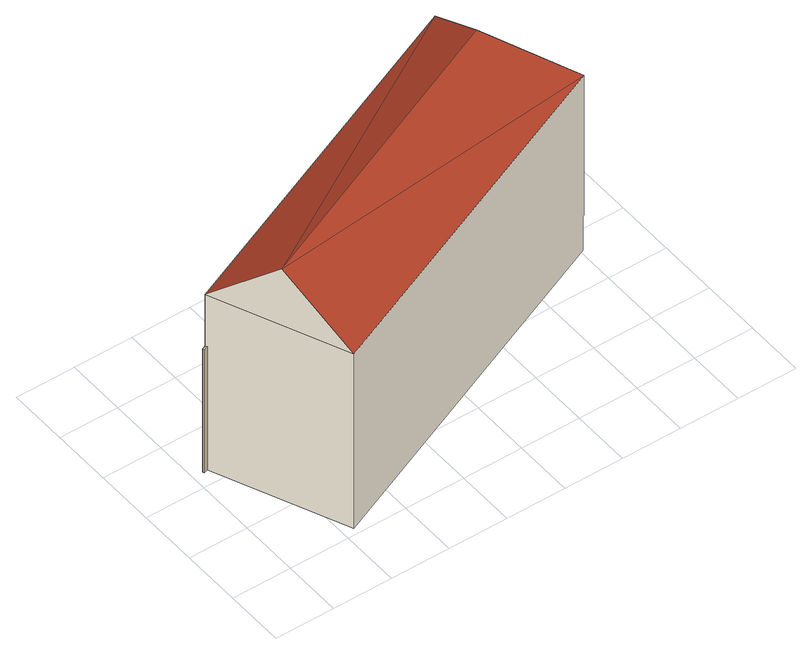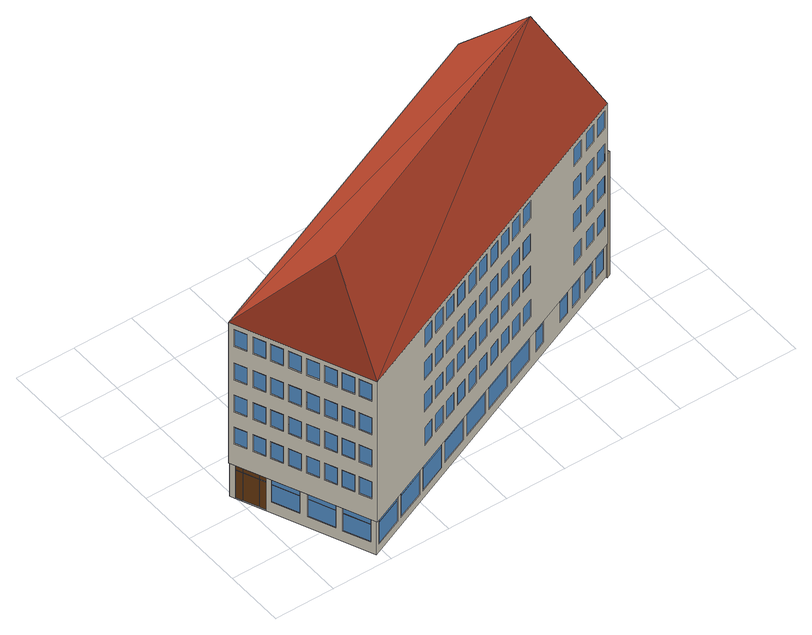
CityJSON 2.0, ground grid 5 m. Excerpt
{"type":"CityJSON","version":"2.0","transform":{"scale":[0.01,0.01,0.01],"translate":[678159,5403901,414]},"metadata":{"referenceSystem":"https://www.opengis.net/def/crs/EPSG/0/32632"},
"CityObjects":{
"building1":{"type":"Building","attributes":{"name":"building","dataAvailable":"NotSufficient","opendrive_identifier_modelDate":"13-06-17","opendrive_identifier_modelName":"892_SAVe_Ingolstadt","opendrive_identifier_modelVendor":"3D Mapping Solutions","opendrive_identifier_roadObjectName":"building","opendrive_identifier_sourceFileName":"2019-11-29_SAVe_Ingolstadt_Prio5","opendrive_roadObject_dynamic":"false","opendrive_roadObject_orientation":"none","opendrive_roadObject_type":"BUILDING","opendrive_road_length":"211.9635830812","opendrive_road_rule":"RIGHTHANDTRAFFIC","measuredHeight":22.21},"children":["building1-1"],"geometry":[{"type":"MultiSurface","lod":"3","boundaries":[[[0,1,2]],[[0,3,4]],[[3,0,2]],[[1,0,5]],[[1,3,2]],[[3,6,7,4],[8,9,10,11],[12,13,14,15],[16,17,18,19],[20,21,22,23],[24,25,26,27],[28,29,30,31],[32,33,34,35],[36,37,38,39],[40,41,42,43],[44,45,46,47],[48,49,50,51],[52,53,54,55],[56,57,58,59],[60,61,62,63],[64,65,66,67],[68,69,70,71],[72,73,74,75],[76,77,78,79],[80,81,82,83],[84,85,86,87],[88,89,90,91],[92,93,94,95],[96,97,98,99],[100,101,102,103],[104,105,106,107],[108,109,110,111],[112,113,114,115],[116,117,118,119],[120,121,122,123],[124,125,126,127],[128,129,130,131],[132,133,134,135],[136,137,138,139],[140,141,142,143],[144,145,146,147],[148,149,150,151],[152,153,154,155],[156,157,158,159],[160,161,162,163],[164,165,166,167],[168,169,170,171],[172,173,174,175],[176,177,178,179],[180,181,182,183],[184,185,186,187],[188,189,190,191],[192,193,194,195],[196,197,198,199],[200,201,202,203],[204,205,206,207],[208,209,210,211],[212,213,214,215]],[[1,216,217,6,3],[218,219,220,221],[222,223,224,225],[226,227,228,229],[230,231,232,233],[234,235,236,237],[238,239,240,241],[242,243,244,245],[246,247,248,249],[250,251,252,253],[254,255,256,257],[258,259,260,261],[262,263,264,265],[266,267,268,269],[270,271,272,273],[274,275,276,277],[278,279,280,281],[282,283,284,285],[286,287,288,289],[290,291,292,293],[294,295,296,297],[298,299,300,301],[302,303,304,305],[306,307,308,309],[310,311,312,313],[314,315,316,317],[318,319,320,321],[322,323,324,325],[326,327,328,329],[330,331,332,333],[334,335,336,337],[338,339,340,341],[342,343,344,345]],[[5,0,4]],[[346,347,348,349,350,351,352,353],[354,355,356,357],[358,359,360,361],[362,363,364,365]],[[366,353,352,216,1,5]],[[7,367,368,369,370,371,366,5,4]],[[372,367,351,350],[373,374,375,376],[377,378,379,380],[381,382,383,384],[385,386,387,388],[389,390,391,392],[393,394,395,396],[397,398,399,400],[401,402,403,404],[405,406,407,408],[409,410,411,412],[413,414,415,416],[417,418,419,420]],[[421,422,423,424]],[[425,426,427,428]],[[429,430,431,432]],[[433,434,435,436]],[[437,438,439,440]],[[441,442,443,444]],[[445,446,447,448]],[[449,450,451,452]],[[453,454,455,456]],[[457,458,459,460]],[[461,462,463,464]],[[465,466,467,468]],[[469,470,471,472]],[[473,474,475,476]],[[477,478,479,480]],[[481,482,483,484]],[[485,486,487,488]],[[489,490,491,492]],[[493,494,495,496]],[[497,498,499,500]],[[501,502,503,504]],[[505,506,507,508]],[[509,510,511,512]],[[513,514,515,516]],[[517,518,519,520]],[[521,522,523,524]],[[525,526,527,528]],[[529,530,531,532]],[[533,534,535,536]],[[537,538,539,540]],[[541,542,543,544]],[[545,546,547,548]],[[549,550,551,552]],[[553,554,555,556]],[[557,558,559,560]],[[561,562,563,564]],[[565,566,567,568]],[[569,570,571,572]],[[573,574,575,576]],[[577,578,579,580]],[[581,582,583,584]],[[585,586,587,588]],[[589,590,591,592]],[[593,594,595,596]],[[597,598,599,600]],[[601,602,603,604]],[[605,606,607,608]],[[609,610,611,612]],[[613,614,615,616]],[[617,618,619,620]],[[621,622,623,624]],[[625,626,627,628]],[[629,630,631,632]],[[633,634,635,636]],[[637,638,639,640]],[[641,642,643,644]],[[645,646,647,648]],[[649,650,651,652]],[[653,654,655,656]],[[657,658,659,660]],[[661,662,663,664]],[[665,666,667,668]],[[669,670,671,672]],[[673,674,675,676]],[[677,678,679,680]],[[681,682,683,684]],[[685,686,687,688]],[[689,690,691,692]],[[693,694,695,696]],[[697,698,699,700]],[[701,702,703,704]],[[705,706,707,708]],[[709,710,711,712]],[[713,714,715,716]],[[717,718,719,720]],[[721,722,723,724]],[[725,726,727,728]],[[729,730,731,732]],[[733,734,735,736]],[[737,738,739,740]],[[741,742,743,744]],[[745,746,747,748]],[[749,750,751,752]],[[753,754,755,756]],[[757,758,759,760]],[[761,762,763,764]],[[765,766,767,768]],[[769,770,771,772]],[[773,774,775,776]],[[777,778,779,780]],[[781,782,783,784]],[[785,786,787,788]],[[789,790,791,792]],[[793,794,795,796]],[[797,798,799,800]],[[801,802,803,804]],[[805,806,807,808]],[[809,810,811,812]],[[813,814,815,816]],[[817,818,819,820]],[[821,822,823,824]],[[825,826,827,828]],[[829,830,831,832]],[[833,834,835,836]],[[837,838,839,840]],[[841,842,843,844]],[[845,846,847,848]],[[849,850,851,852]],[[853,854,855,856]],[[857,858,859,860]],[[861,862,863,864]],[[865,866,867,868]],[[869,870,871,872]],[[873,874,875,876]],[[877,878,879,880]],[[881,882,883,884]],[[885,886,887,888]],[[889,890,891,892]],[[893,894,895,896]],[[897,898,899,900]],[[353,366,371,372,350,349,346]],[[7,6,217,351,367]],[[217,216,352,351]]],"semantics":{"surfaces":[{"type":"RoofSurface"},{"type":"WallSurface"},{"type":"Window","@cityeditor:layer":"Unclassified.LoD3"},{"type":"Door","@cityeditor:layer":"Unclassified.LoD3"},{"type":"GroundSurface"},{"type":"OuterCeilingSurface"}],"values":[0,0,0,0,0,1,1,1,1,1,1,1,2,2,2,2,2,2,2,2,2,2,2,2,2,2,2,2,2,2,2,2,2,2,2,2,2,2,2,2,2,2,2,2,2,2,2,2,2,3,3,3,3,3,3,2,2,2,2,2,2,2,2,2,2,2,2,2,2,2,2,2,2,2,2,2,2,2,2,2,2,2,2,2,2,2,2,2,2,2,2,2,2,2,2,2,2,2,2,2,2,2,2,2,2,2,2,2,2,2,2,2,2,2,2,2,2,2,2,2,2,2,2,2,2,2,2,2,2,2,2,2,4,5,5]}}]},
"building1-1":{"type":"BuildingInstallation","attributes":{"relationToConstruction":"outside"},"parents":["building1"],"geometry":[{"type":"MultiSurface","lod":"3","boundaries":[[[901,371,902,903,904]],[[905,902,903,906]],[[907,908,901,904]],[[906,907,904,903]],[[908,909,371,901]],[[905,909,371,902]],[[909,908,907,906,905]]]}]}
},
"vertices":[
[364,582,2294],[3532,1328,1752],[2873,1682,2294],[3060,2419,1752],[120,1147,1752],[592,56,1752],[3060,2419,403],[120,1147,403],[1797,1873,587],[1892,1914,587],[1892,1914,756],[1797,1873,756],[1658,1812,756],[1658,1812,587],[1753,1854,587],[1753,1854,756],[1516,1751,756],[1516,1751,587],[1611,1792,587],[1611,1792,756],[1378,1691,757],[1378,1691,587],[1473,1732,587],[1473,1732,757],[1240,1632,757],[1240,1632,588],[1335,1673,588],[1335,1673,757],[1098,1570,757],[1098,1570,588],[1193,1611,588],[1193,1611,757],[1938,1933,757],[1938,1933,588],[2033,1974,588],[2033,1974,757],[2080,1995,757],[2080,1995,588],[2176,2036,588],[2176,2036,757],[2219,2055,757],[2219,2055,588],[2314,2096,588],[2314,2096,757],[2360,2116,757],[2360,2116,588],[2455,2157,588],[2455,2157,757],[454,1292,757],[454,1292,588],[549,1333,588],[549,1333,757],[292,1222,757],[292,1222,588],[387,1263,588],[387,1263,757],[150,1160,757],[150,1160,588],[245,1201,588],[245,1201,757],[152,1161,1082],[152,1161,913],[247,1202,913],[247,1202,1082],[294,1223,1082],[294,1223,913],[389,1264,913],[389,1264,1082],[456,1293,1082],[456,1293,913],[551,1334,913],[551,1334,1082],[1101,1571,1082],[1101,1571,913],[1196,1612,913],[1196,1612,1082],[1242,1633,1082],[1242,1633,913],[1337,1674,913],[1337,1674,1082],[1380,1692,1082],[1380,1692,912],[1475,1733,912],[1475,1733,1082],[1519,1752,1081],[1519,1752,912],[1614,1793,912],[1614,1793,1081],[1660,1813,1081],[1660,1813,912],[1756,1855,912],[1756,1855,1081],[1800,1874,1081],[1800,1874,912],[1895,1915,912],[1895,1915,1081],[1940,1934,1082],[1940,1934,913],[2035,1975,913],[2035,1975,1082],[2083,1996,1082],[2083,1996,913],[2178,2037,913],[2178,2037,1082],[2221,2056,1082],[2221,2056,913],[2316,2097,913],[2316,2097,1082],[2362,2117,1082],[2362,2117,913],[2457,2158,913],[2457,2158,1082],[152,1161,1390],[152,1161,1220],[247,1202,1220],[247,1202,1390],[294,1223,1390],[294,1223,1220],[389,1264,1220],[389,1264,1390],[456,1293,1390],[456,1293,1220],[551,1334,1220],[551,1334,1390],[1101,1571,1390],[1101,1571,1220],[1196,1612,1220],[1196,1612,1390],[1242,1633,1389],[1242,1633,1220],[1337,1674,1220],[1337,1674,1389],[1380,1692,1389],[1380,1692,1220],[1475,1733,1220],[1475,1733,1389],[1519,1752,1388],[1519,1752,1219],[1614,1793,1219],[1614,1793,1388],[1660,1813,1388],[1660,1813,1219],[1756,1855,1219],[1756,1855,1388],[1800,1874,1388],[1800,1874,1219],[1895,1915,1219],[1895,1915,1388],[1940,1934,1390],[1940,1934,1220],[2035,1975,1220],[2035,1975,1390],[2083,1996,1390],[2083,1996,1220],[2178,2037,1220],[2178,2037,1390],[2221,2056,1390],[2221,2056,1220],[2316,2097,1220],[2316,2097,1390],[2362,2117,1390],[2362,2117,1220],[2457,2158,1220],[2457,2158,1390],[150,1160,1706],[150,1160,1536],[245,1201,1536],[245,1201,1706],[292,1222,1706],[292,1222,1536],[387,1263,1536],[387,1263,1706],[454,1292,1706],[454,1292,1536],[549,1333,1536],[549,1333,1706],[1098,1570,1706],[1098,1570,1536],[1193,1611,1536],[1193,1611,1706],[1240,1632,1706],[1240,1632,1536],[1335,1673,1536],[1335,1673,1706],[1378,1691,1705],[1378,1691,1536],[1473,1732,1536],[1473,1732,1705],[1516,1751,1705],[1516,1751,1535],[1611,1792,1535],[1611,1792,1705],[1658,1812,1705],[1658,1812,1535],[1753,1854,1535],[1753,1854,1705],[1797,1873,1705],[1797,1873,1535],[1892,1914,1535],[1892,1914,1705],[1938,1933,1706],[1938,1933,1536],[2033,1974,1536],[2033,1974,1706],[2080,1995,1706],[2080,1995,1536],[2176,2036,1536],[2176,2036,1706],[2219,2055,1706],[2219,2055,1536],[2314,2096,1536],[2314,2096,1706],[2360,2116,1706],[2360,2116,1536],[2455,2157,1536],[2455,2157,1706],[3532,1328,403],[3065,2407,403],[3473,1463,1707],[3473,1463,1543],[3514,1368,1543],[3514,1368,1707],[3414,1601,1707],[3414,1601,1543],[3455,1506,1543],[3455,1506,1707],[3357,1731,1707],[3357,1731,1543],[3398,1636,1543],[3398,1636,1707],[3301,1862,1707],[3301,1862,1543],[3342,1767,1543],[3342,1767,1707],[3243,1995,1707],[3243,1995,1543],[3284,1900,1543],[3284,1900,1707],[3187,2125,1707],[3187,2125,1543],[3228,2029,1543],[3228,2029,1707],[3131,2253,1707],[3131,2253,1543],[3173,2158,1543],[3173,2158,1707],[3077,2379,1707],[3077,2379,1543],[3118,2284,1543],[3118,2284,1707],[3473,1463,768],[3473,1463,604],[3514,1368,604],[3514,1368,768],[3414,1601,768],[3414,1601,604],[3455,1506,604],[3455,1506,768],[3357,1731,768],[3357,1731,604],[3398,1636,604],[3398,1636,768],[3301,1862,768],[3301,1862,604],[3342,1767,604],[3342,1767,768],[3243,1995,768],[3243,1995,604],[3284,1900,604],[3284,1900,768],[3187,2125,768],[3187,2125,603],[3228,2029,603],[3228,2029,768],[3131,2253,768],[3131,2253,603],[3173,2158,603],[3173,2158,768],[3077,2379,768],[3077,2379,603],[3118,2284,603],[3118,2284,768],[3473,1463,1385],[3473,1463,1220],[3514,1368,1220],[3514,1368,1385],[3414,1601,1385],[3414,1601,1220],[3455,1506,1220],[3455,1506,1385],[3357,1731,1385],[3357,1731,1220],[3398,1636,1220],[3398,1636,1385],[3301,1862,1385],[3301,1862,1220],[3342,1767,1220],[3342,1767,1385],[3243,1995,1385],[3243,1995,1220],[3284,1900,1220],[3284,1900,1385],[3187,2125,1384],[3187,2125,1220],[3228,2029,1220],[3228,2029,1384],[3131,2253,1384],[3131,2253,1220],[3173,2158,1220],[3173,2158,1384],[3077,2379,1384],[3077,2379,1220],[3118,2284,1220],[3118,2284,1384],[3473,1463,1076],[3473,1463,912],[3514,1368,912],[3514,1368,1076],[3414,1601,1076],[3414,1601,912],[3455,1506,912],[3455,1506,1076],[3357,1731,1076],[3357,1731,912],[3398,1636,912],[3398,1636,1076],[3301,1862,1076],[3301,1862,912],[3342,1767,912],[3342,1767,1076],[3243,1995,1076],[3243,1995,912],[3284,1900,912],[3284,1900,1076],[3187,2125,1076],[3187,2125,911],[3228,2029,911],[3228,2029,1076],[3077,2379,1076],[3077,2379,911],[3118,2284,911],[3118,2284,1076],[3131,2253,1076],[3131,2253,911],[3173,2158,911],[3173,2158,1076],[3505,1364,73],[3505,1364,398],[3404,1597,398],[3404,1597,73],[3056,2403,73],[3056,2403,403],[3523,1324,403],[3523,1324,73],[3073,2362,392],[3073,2362,172],[3164,2154,172],[3164,2154,392],[3185,2104,395],[3185,2104,175],[3275,1896,175],[3275,1896,395],[3299,1840,397],[3299,1840,176],[3389,1632,176],[3389,1632,397],[592,56,73],[125,1136,403],[125,1136,1202],[127,1131,1202],[127,1131,403],[127,1131,73],[125,1136,73],[1020,1523,169],[1020,1523,399],[920,1480,399],[920,1480,169],[711,1389,169],[711,1389,399],[612,1346,399],[612,1346,169],[553,1321,169],[553,1321,399],[454,1278,399],[454,1278,169],[393,1252,169],[393,1252,399],[294,1209,399],[294,1209,169],[251,1190,169],[251,1190,399],[152,1147,399],[152,1147,169],[2462,2146,399],[2224,2043,399],[2224,2043,147],[2462,2146,147],[2742,2267,399],[2504,2165,399],[2504,2165,147],[2742,2267,147],[1341,1662,399],[1103,1559,399],[1103,1559,163],[1341,1662,163],[1901,1904,399],[1663,1801,399],[1663,1801,163],[1901,1904,163],[1619,1782,399],[1382,1679,399],[1382,1679,163],[1619,1782,163],[2181,2025,399],[1944,1922,399],[1944,1922,163],[2181,2025,163],[2785,2286,399],[2785,2286,147],[3023,2389,147],[3023,2389,399],[3394,1639,760],[3394,1639,612],[3357,1725,612],[3357,1725,760],[3337,1770,760],[3337,1770,612],[3300,1856,612],[3300,1856,760],[3279,1904,760],[3279,1904,612],[3242,1990,612],[3242,1990,760],[3114,2287,760],[3114,2287,611],[3076,2373,611],[3076,2373,760],[3394,1639,1068],[3394,1639,920],[3357,1725,920],[3357,1725,1068],[3337,1770,1068],[3337,1770,920],[3300,1856,920],[3300,1856,1068],[3279,1904,1068],[3279,1904,920],[3242,1990,920],[3242,1990,1068],[3168,2161,760],[3168,2161,611],[3131,2247,611],[3131,2247,760],[3223,2033,760],[3223,2033,611],[3186,2119,611],[3186,2119,760],[3114,2287,1068],[3114,2287,919],[3076,2373,919],[3076,2373,1068],[3450,1509,760],[3450,1509,612],[3413,1595,612],[3413,1595,760],[1952,1923,170],[1952,1923,350],[2175,2019,350],[2175,2019,170],[2175,2019,392],[2175,2019,357],[1952,1923,357],[1952,1923,392],[1390,1680,170],[1390,1680,350],[1613,1776,350],[1613,1776,170],[1613,1776,392],[1613,1776,357],[1390,1680,357],[1390,1680,392],[2232,2044,155],[2232,2044,346],[2455,2140,346],[2455,2140,155],[2455,2140,391],[2455,2140,354],[2232,2044,354],[2232,2044,391],[1671,1801,170],[1671,1801,350],[1894,1898,350],[1894,1898,170],[1894,1898,392],[1894,1898,357],[1671,1801,357],[1671,1801,392],[1111,1559,170],[1111,1559,350],[1334,1656,350],[1334,1656,170],[1334,1656,392],[1334,1656,357],[1111,1559,357],[1111,1559,392],[3394,1639,1699],[3394,1639,1551],[3357,1725,1551],[3357,1725,1699],[3337,1770,1699],[3337,1770,1551],[3300,1856,1551],[3300,1856,1699],[3385,1635,392],[3385,1635,346],[3298,1834,346],[3298,1834,392],[3298,1834,181],[3298,1834,341],[3385,1635,341],[3385,1635,181],[3114,2287,1699],[3114,2287,1551],[3076,2373,1551],[3076,2373,1699],[3279,1904,1699],[3279,1904,1551],[3242,1990,1551],[3242,1990,1699],[3223,2033,1699],[3223,2033,1551],[3186,2119,1551],[3186,2119,1699],[3450,1509,1699],[3450,1509,1551],[3413,1595,1551],[3413,1595,1699],[3168,2161,1699],[3168,2161,1551],[3131,2247,1551],[3131,2247,1699],[3509,1371,1377],[3509,1371,1228],[3472,1458,1228],[3472,1458,1377],[2513,2165,155],[2513,2165,346],[2736,2262,346],[2736,2262,155],[2736,2262,391],[2736,2262,354],[2513,2165,354],[2513,2165,391],[3270,1900,390],[3270,1900,345],[3184,2099,345],[3184,2099,390],[3184,2099,180],[3184,2099,340],[3270,1900,340],[3270,1900,180],[3159,2157,388],[3159,2157,342],[3073,2356,342],[3073,2356,388],[3073,2356,177],[3073,2356,337],[3159,2157,337],[3159,2157,177],[3499,1370,81],[3478,1419,81],[3478,1419,342],[3499,1370,342],[3405,1589,390],[3424,1544,390],[3424,1544,350],[3405,1589,350],[3475,1426,81],[3427,1537,81],[3427,1537,342],[3475,1426,342],[3475,1426,350],[3427,1537,350],[3427,1537,390],[3475,1426,390],[3405,1589,342],[3424,1544,342],[3424,1544,81],[3405,1589,81],[3499,1370,350],[3478,1419,350],[3478,1419,390],[3499,1370,390],[2794,2287,155],[2794,2287,346],[3017,2383,346],[3017,2383,155],[3017,2383,391],[3017,2383,354],[2794,2287,354],[2794,2287,391],[1524,1751,920],[1524,1751,1073],[1610,1788,1073],[1610,1788,920],[1666,1813,920],[1666,1813,1073],[1752,1850,1073],[1752,1850,920],[298,1221,596],[298,1221,749],[384,1258,749],[384,1258,596],[1945,1933,921],[1945,1933,1074],[2031,1971,1074],[2031,1971,921],[1386,1692,920],[1386,1692,1074],[1472,1729,1074],[1472,1729,920],[2227,2055,921],[2227,2055,1074],[2313,2092,1074],[2313,2092,921],[462,1292,1228],[462,1292,1382],[548,1329,1382],[548,1329,1228],[158,1160,921],[158,1160,1074],[244,1198,1074],[244,1198,921],[462,1278,177],[462,1278,349],[547,1315,349],[547,1315,177],[547,1315,392],[547,1315,357],[462,1278,357],[462,1278,392],[460,1291,596],[460,1291,749],[546,1328,749],[546,1328,596],[3509,1371,760],[3509,1371,612],[3472,1458,612],[3472,1458,760],[300,1222,1228],[300,1222,1382],[386,1259,1382],[386,1259,1228],[2368,2116,921],[2368,2116,1074],[2453,2153,1074],[2453,2153,921],[300,1222,921],[300,1222,1074],[386,1259,1074],[386,1259,921],[462,1292,921],[462,1292,1074],[548,1329,1074],[548,1329,921],[158,1160,1228],[158,1160,1382],[244,1198,1382],[244,1198,1228],[1106,1571,921],[1106,1571,1074],[1192,1608,1074],[1192,1608,921],[1248,1632,921],[1248,1632,1074],[1334,1669,1074],[1334,1669,921],[2088,1995,921],[2088,1995,1074],[2174,2032,1074],[2174,2032,921],[156,1159,596],[156,1159,749],[242,1197,749],[242,1197,596],[1805,1873,920],[1805,1873,1073],[1891,1910,1073],[1891,1910,920],[1104,1570,1544],[1104,1570,1698],[1190,1607,1698],[1190,1607,1544],[3394,1639,1377],[3394,1639,1228],[3357,1725,1228],[3357,1725,1377],[1522,1750,1543],[1522,1750,1697],[1608,1788,1697],[1608,1788,1543],[1803,1872,1543],[1803,1872,1697],[1889,1909,1697],[1889,1909,1543],[1384,1691,1544],[1384,1691,1697],[1470,1728,1697],[1470,1728,1544],[3509,1371,1699],[3509,1371,1551],[3472,1458,1551],[3472,1458,1699],[460,1291,1544],[460,1291,1698],[546,1328,1698],[546,1328,1544],[1246,1631,1544],[1246,1631,1698],[1332,1668,1698],[1332,1668,1544],[2225,2054,1544],[2225,2054,1698],[2311,2091,1698],[2311,2091,1544],[2365,2115,1544],[2365,2115,1698],[2451,2152,1698],[2451,2152,1544],[1106,1571,1228],[1106,1571,1382],[1192,1608,1382],[1192,1608,1228],[1524,1751,1227],[1524,1751,1380],[1610,1788,1380],[1610,1788,1227],[3337,1770,1377],[3337,1770,1228],[3300,1856,1228],[3300,1856,1377],[3279,1904,1377],[3279,1904,1228],[3242,1990,1228],[3242,1990,1377],[1805,1873,1227],[1805,1873,1380],[1891,1910,1380],[1891,1910,1227],[3114,2287,1376],[3114,2287,1228],[3076,2373,1228],[3076,2373,1376],[2086,1994,1544],[2086,1994,1698],[2172,2032,1698],[2172,2032,1544],[1666,1813,1227],[1666,1813,1380],[1752,1850,1380],[1752,1850,1227],[1386,1692,1228],[1386,1692,1381],[1472,1729,1381],[1472,1729,1228],[1248,1632,1228],[1248,1632,1381],[1334,1669,1381],[1334,1669,1228],[3450,1509,1068],[3450,1509,920],[3413,1595,920],[3413,1595,1068],[2227,2055,1228],[2227,2055,1382],[2313,2092,1382],[2313,2092,1228],[3168,2161,1068],[3168,2161,919],[3131,2247,919],[3131,2247,1068],[3509,1371,1068],[3509,1371,920],[3472,1458,920],[3472,1458,1068],[156,1159,1544],[156,1159,1698],[242,1197,1698],[242,1197,1544],[1664,1812,1543],[1664,1812,1697],[1750,1849,1697],[1750,1849,1543],[298,1221,1544],[298,1221,1698],[384,1258,1698],[384,1258,1544],[3223,2033,1068],[3223,2033,919],[3186,2119,919],[3186,2119,1068],[2368,2116,1228],[2368,2116,1382],[2453,2153,1382],[2453,2153,1228],[1943,1933,1544],[1943,1933,1698],[2029,1970,1698],[2029,1970,1544],[2088,1995,1228],[2088,1995,1382],[2174,2032,1382],[2174,2032,1228],[1664,1812,595],[1664,1812,748],[1750,1849,748],[1750,1849,595],[1384,1691,595],[1384,1691,749],[1470,1728,749],[1470,1728,595],[2365,2115,596],[2365,2115,749],[2451,2152,749],[2451,2152,596],[3223,2033,1376],[3223,2033,1228],[3186,2119,1228],[3186,2119,1376],[3450,1509,1377],[3450,1509,1228],[3413,1595,1228],[3413,1595,1377],[3168,2161,1376],[3168,2161,1228],[3131,2247,1228],[3131,2247,1376],[1803,1872,595],[1803,1872,748],[1889,1909,748],[1889,1909,595],[1945,1933,1228],[1945,1933,1382],[2031,1971,1382],[2031,1971,1228],[1522,1750,595],[1522,1750,748],[1608,1788,748],[1608,1788,595],[2225,2054,596],[2225,2054,749],[2311,2091,749],[2311,2091,596],[1104,1570,596],[1104,1570,749],[1190,1607,749],[1190,1607,596],[1246,1631,596],[1246,1631,749],[1332,1668,749],[1332,1668,596],[2086,1994,596],[2086,1994,749],[2172,2032,749],[2172,2032,596],[1943,1933,596],[1943,1933,749],[2029,1970,749],[2029,1970,596],[302,1209,177],[302,1209,349],[387,1246,349],[387,1246,177],[387,1246,392],[387,1246,357],[302,1209,357],[302,1209,392],[620,1347,177],[620,1347,349],[705,1383,349],[705,1383,177],[705,1383,392],[705,1383,357],[620,1347,357],[620,1347,392],[929,1480,177],[929,1480,349],[1014,1517,349],[1014,1517,177],[1014,1517,392],[1014,1517,357],[929,1480,357],[929,1480,392],[160,1148,177],[160,1148,349],[245,1184,349],[245,1184,177],[245,1184,392],[245,1184,357],[160,1148,357],[160,1148,392],
[94,1117,73],[127,1131,420],[127,1131,1259],[94,1117,1259],[120,1147,420],[120,1147,1259],[87,1133,1259],[87,1133,73],[120,1147,73]
]}
